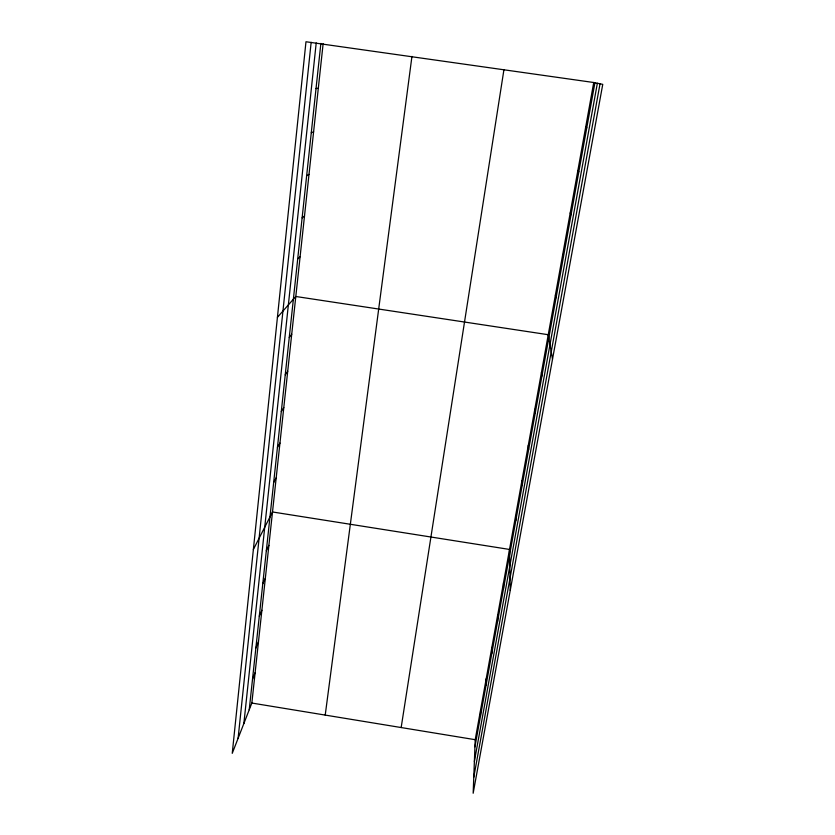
<?xml version="1.0" encoding="UTF-8"?>
<svg xmlns="http://www.w3.org/2000/svg" width="835" height="835" viewBox="0 0 835 835"><rect width="100%" height="100%" fill="white"/><g stroke="black" fill="none" stroke-linecap="round" stroke-linejoin="round"><path stroke-width="1.25" d="M497.597 621.428L497.629 615.364M491.763 653.711L491.857 647.355M486.043 685.358L486.2 678.73M480.438 716.399L480.657 709.51M593.727 82.508L475.209 739.695L473.163 793.25L602.755 84.356L593.727 82.508L305.975 41.75L232.245 753.337L251.846 703.049L323.135 43.671M238.1 738.317L311.152 42.334M243.862 723.517L316.214 42.898M249.227 709.76L320.88 43.42M325.222 715.094L411.947 56.415M401.165 727.546L503.943 69.629M474.938 746.834L594.917 82.759M474.374 761.489L597.369 83.26M473.769 777.249L600.031 83.803M252.514 679.179L255.124 672.718M255.865 647.991L258.464 641.812M259.288 616.199L261.877 610.291M262.774 583.78L265.342 578.164M266.334 550.703L268.891 545.391M253.36 549.524L272.502 511.97L509.517 549.44L510.237 590.449M273.661 482.526L276.187 477.87M277.439 447.383L279.955 443.072M281.301 411.509L283.796 407.563M285.236 374.873L287.71 371.304M289.265 337.465L291.718 334.292M277.418 317.352L295.799 296.488L548.251 334.71L552.509 359.196M297.698 258.996L300.109 256.689M302.124 217.841L304.504 215.994M306.654 175.736L309.002 174.379M311.288 132.65L313.605 131.805M316.027 88.562L318.323 88.249M251.846 703.049L475.209 739.695M585.711 127.004L586.775 127.807M577.872 170.465L578.832 171.801M570.211 212.935L571.067 214.783M562.727 254.445L563.479 256.773M555.411 295.026L556.058 297.813M541.456 372.389L541.925 376.042M534.797 409.286L535.193 413.335M528.284 445.42L528.597 449.835M521.896 480.803L522.136 485.584M515.644 515.477L515.811 520.591M503.515 582.726L503.547 588.498"/></g></svg>
